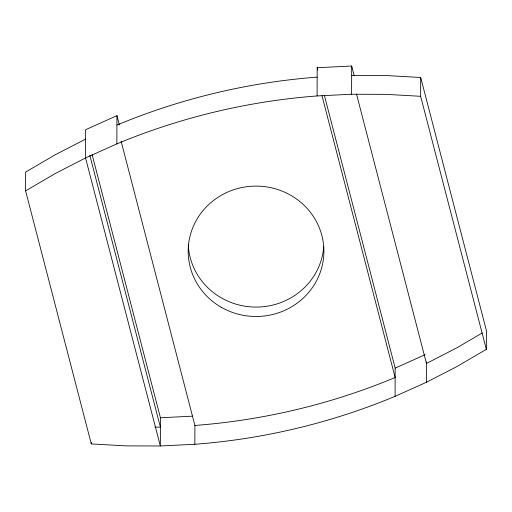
<?xml version="1.0" encoding="UTF-8"?>
<svg xmlns="http://www.w3.org/2000/svg" width="512" height="512" viewBox="0 0 512 512"><rect width="100%" height="100%" fill="white"/><g stroke="black" fill="none" stroke-linecap="round" stroke-linejoin="round"><path stroke-width="0.77" d="M351.661 75.424L386.208 75.539L420.698 77.485L486.4 330.528L486.336 349.344L456.832 366.611L426.381 382.291L395.085 396.333A627.674 603.059 0.2 0 1 194.842 444.275L160.339 445.984L125.792 445.869L91.302 443.923L25.6 190.88L25.664 172.064L55.168 154.797L85.619 139.123M91.302 443.923L91.309 442.355M25.6 190.88L55.104 173.619L85.549 157.939L116.851 143.891L116.947 115.667L85.651 129.709L85.549 157.939L160.339 445.984L160.435 417.76L92.083 154.49M194.842 444.275L194.906 425.459L121.139 141.331M116.851 143.891A627.674 603.059 0.2 0 1 317.094 95.949L317.19 67.725L351.693 66.016L354.106 75.309M317.094 95.949L351.597 94.24L351.693 66.016M395.085 396.333L395.181 368.109L324.429 95.597M486.336 349.344L420.634 96.301L420.698 77.485M426.381 382.291L426.458 361.901M482.285 332.934L456.896 347.795L426.451 363.469L356.486 94.01M395.181 368.109L425.024 354.714M160.435 417.76L192.589 416.166M351.597 94.24L386.144 94.355L420.634 96.301M154.906 427.149L160.403 427.168L89.837 155.379M317.19 67.725L317.792 70.048M321.984 95.712L395.149 377.517A627.674 603.059 0.2 0 1 194.906 425.459M116.947 115.667L119.36 124.954M323.725 246.886A67.859 65.197 0.2 0 1 254.893 307.072A67.859 65.197 0.2 0 1 188.269 244.602M116.915 125.075A627.674 603.059 0.2 0 1 317.158 77.133M221.094 307.174A67.859 65.197 0.2 0 0 323.878 252.442A67.859 65.197 0.2 0 0 223.13 194.272A67.859 65.197 0.2 0 0 221.094 307.174"/></g></svg>
